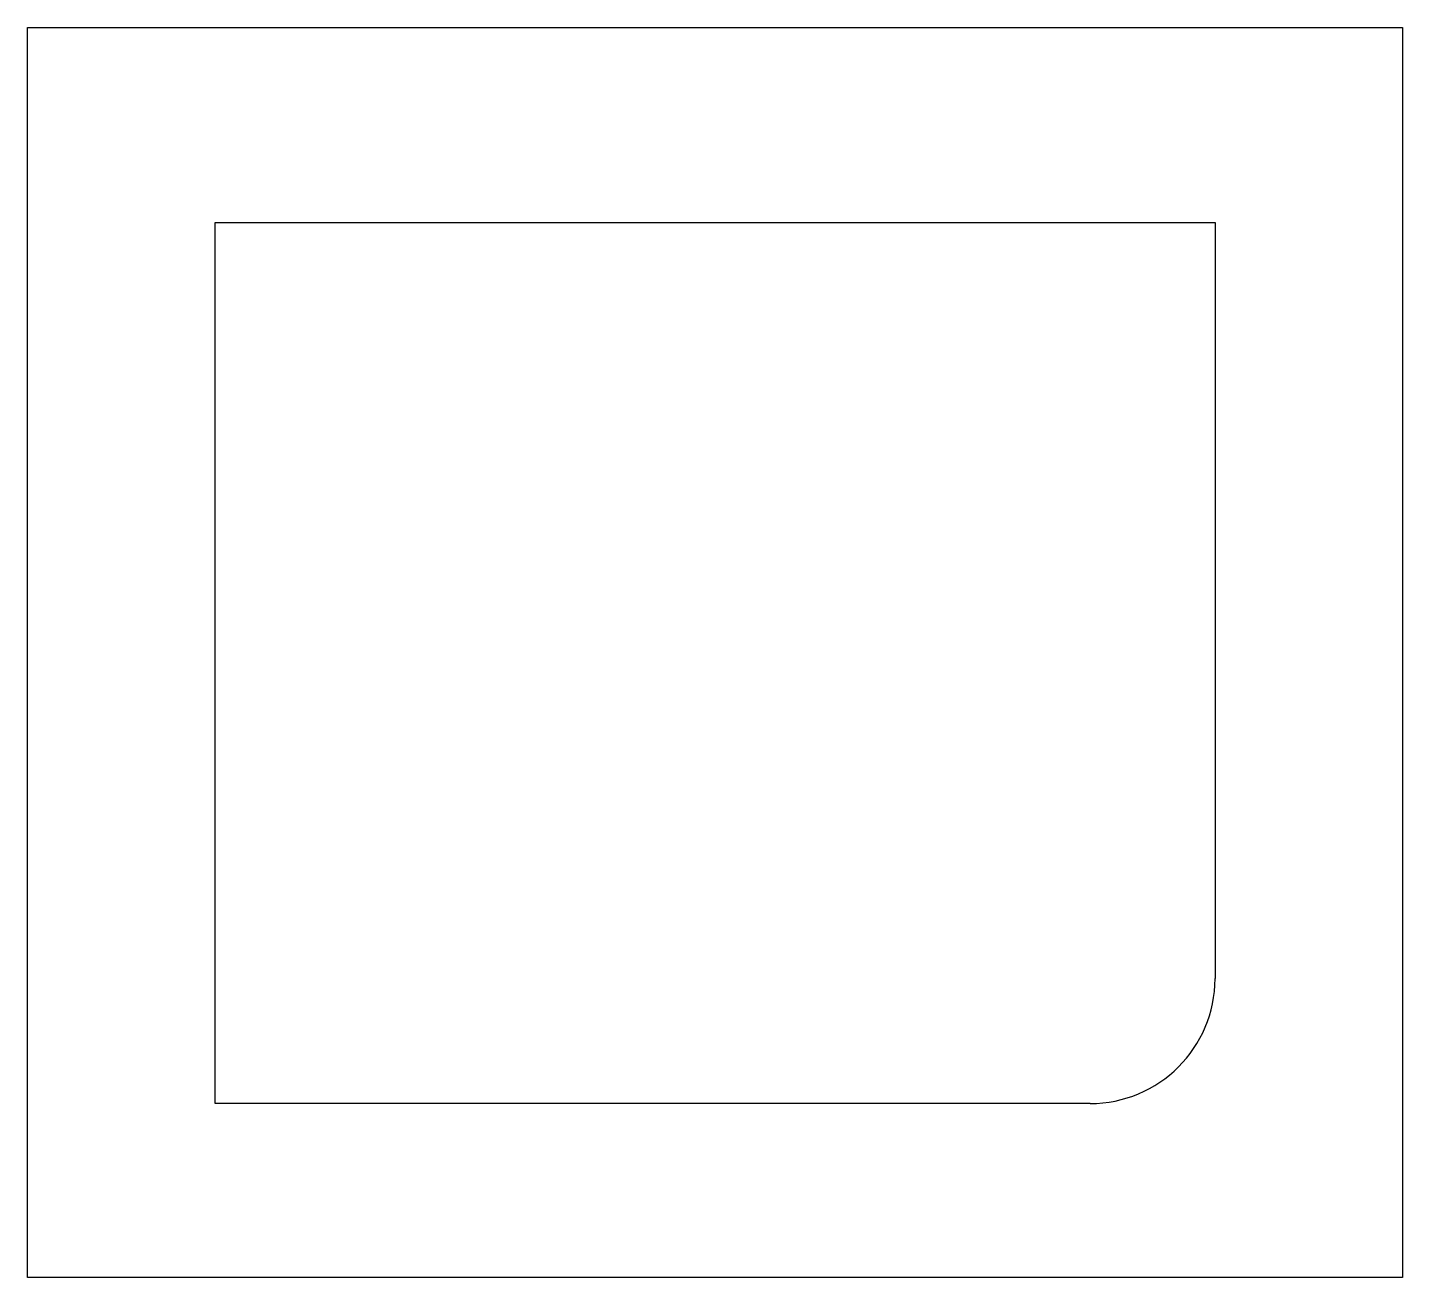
# Model space of a CAD drawing. Header units: millimetres. Extents: x -27.5 to 27.5, y -27 to 23.
import ezdxf

# ---------------------------------------------------------------- set-up
doc = ezdxf.new("R2010")
doc.units = ezdxf.units.MM

msp = doc.modelspace()

# ---------------------------------------------------------------- linework, layer by layer
at = {"color": 7, "linetype": 'Continuous', "lineweight": 25}
for p, q in [((-27.5, -26.956), (-27.5, 23.044)), ((-27.5, 23.044), (27.5, 23.044)), ((27.5, 23.044), (27.5, -26.956)), ((-19.994, 15.25), (20, 15.25)), ((-19.994, -20), (-19.994, 15.25)), ((20, 15.25), (20, -15)), ((15, -20), (-19.994, -20)), ((27.5, -26.956), (-27.5, -26.956))]:
    msp.add_line(p, q, dxfattribs=at)
msp.add_arc((15, -15), 5, 270, 0, dxfattribs=at)

doc.saveas('drawing.dxf')
